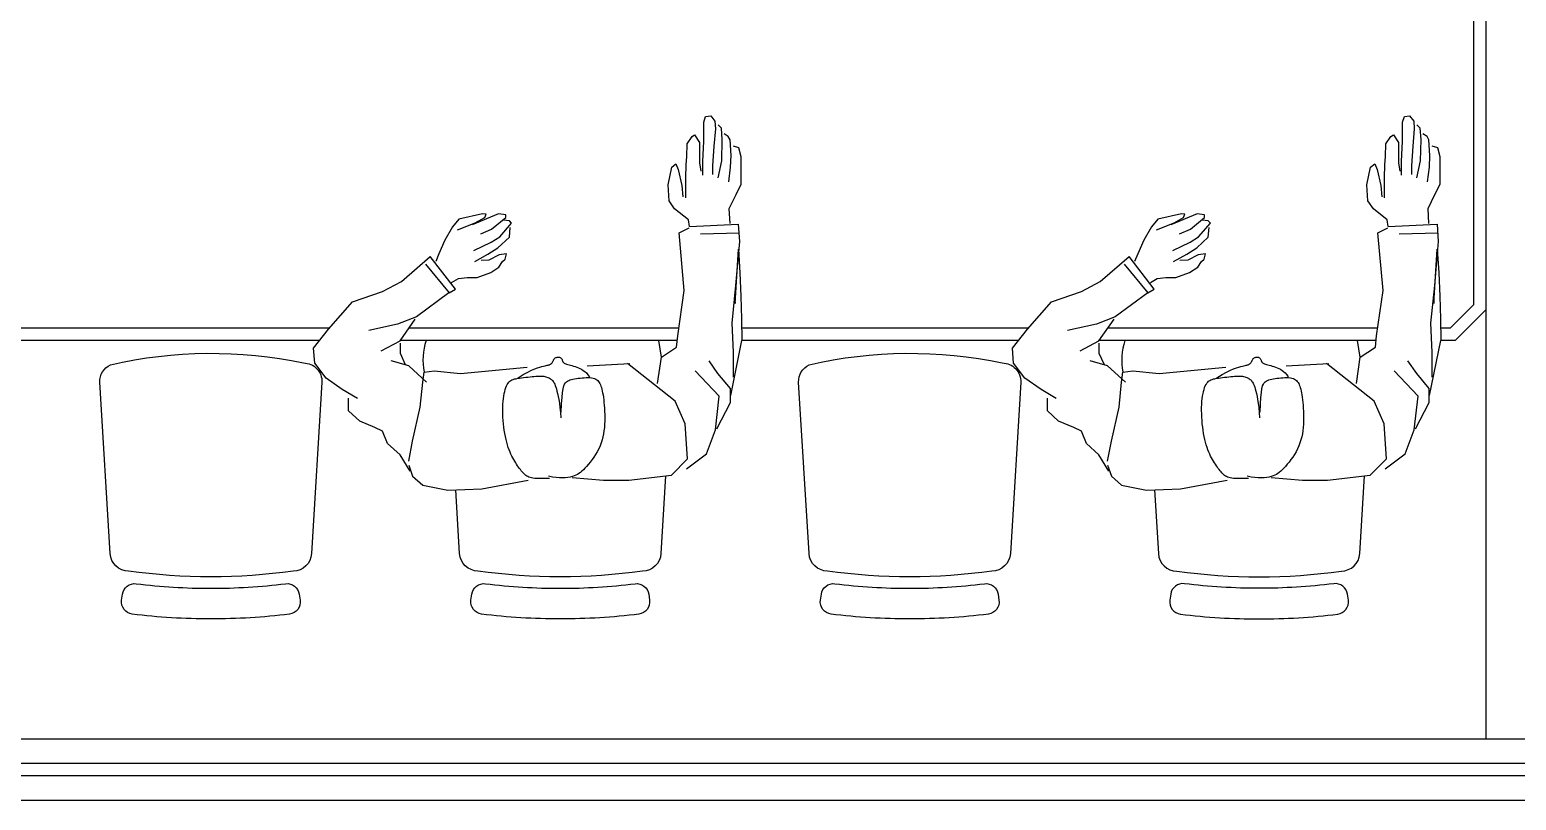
# Model space of a CAD drawing. Header units: millimetres. Extents: x 7034 to 7235, y -465 to -380.
# Drawn here: x 7179.463 to 7181.889, y -429.199 to -427.941 of the extents above; entities that cross this region are included whole.
import ezdxf

# ---------------------------------------------------------------- set-up
doc = ezdxf.new("R2010")
doc.units = ezdxf.units.MM
doc.header["$LTSCALE"] = 0.005
doc.layers.add('0-LAYOUT', color=250, linetype='Continuous', lineweight=25)
for name, color, linetype in [('ARQ-PEITORIAL', 4, 'Continuous'), ('ARQ_ESQUADRIA', 5, 'Continuous'), ('ARQ_MOBILIARIO 2', 252, 'Continuous'), ('JANELA', 10, 'Continuous')]:
    doc.layers.add(name, color=color, linetype=linetype)

msp = doc.modelspace()

# ---------------------------------------------------------------- linework, layer by layer
at = {"layer": '0-LAYOUT', "linetype": 'ByBlock'}
for points in [[(7181.2524, -427.5486), (7181.7892, -427.5486), (7181.8392, -427.5986), (7181.8392, -428.3986), (7181.7892, -428.4486), (7181.765, -428.4486)], [(7181.7061, -427.5686), (7181.7809, -427.5686), (7181.8192, -427.6069), (7181.8192, -428.3903), (7181.7809, -428.4286), (7181.7652, -428.4286)], [(7179.9524, -428.4286), (7179.3974, -428.4286)], [(7180.5225, -428.4286), (7180.082, -428.4286)], [(7181.0926, -428.4286), (7180.6252, -428.4286)], [(7181.6627, -428.4286), (7181.2221, -428.4286)], [(7179.9364, -428.4486), (7179.4088, -428.4486)], [(7180.5199, -428.4486), (7180.068, -428.4486)], [(7181.0765, -428.4486), (7180.6248, -428.4486)], [(7181.6601, -428.4486), (7181.2081, -428.4486)]]:
    msp.add_lwpolyline(points, dxfattribs=at)
for points in [[(7179.6248, -428.8246, -0.399285), (7179.5948, -428.7961), (7179.5779, -428.5167, -0.305593), (7179.5952, -428.488, -0.109362), (7179.9102, -428.4852, -0.429301), (7179.9401, -428.5167), (7179.9232, -428.7961, -0.399285), (7179.8932, -428.8246, -0.071734)], [(7180.7649, -428.8246, -0.399285), (7180.735, -428.7961), (7180.718, -428.5167, -0.305593), (7180.7353, -428.488, -0.109362), (7181.0503, -428.4852, -0.429301), (7181.0803, -428.5167), (7181.0634, -428.7961, -0.399285), (7181.0334, -428.8246, -0.071734)], [(7179.759, -428.8528, 0.030867), (7179.881, -428.8453, -0.408428), (7179.9032, -428.8623), (7179.9046, -428.8722, -0.419966), (7179.8873, -428.8949, -0.030916), (7179.759, -428.9028, -0.030916), (7179.6307, -428.8949, -0.419966), (7179.6134, -428.8722), (7179.6148, -428.8623, -0.408428), (7179.6371, -428.8453, 0.030867)], [(7180.3291, -428.8528, 0.030867), (7180.451, -428.8453, -0.408428), (7180.4733, -428.8623), (7180.4747, -428.8722, -0.419966), (7180.4574, -428.8949, -0.030916), (7180.3291, -428.9028, -0.030916), (7180.2008, -428.8949, -0.419966), (7180.1834, -428.8722), (7180.1849, -428.8623, -0.408428), (7180.2071, -428.8453, 0.030867)], [(7180.8992, -428.8528, 0.030867), (7181.0211, -428.8453, -0.408428), (7181.0434, -428.8623), (7181.0448, -428.8722, -0.419966), (7181.0275, -428.8949, -0.030916), (7180.8992, -428.9028, -0.030916), (7180.7709, -428.8949, -0.419966), (7180.7535, -428.8722), (7180.755, -428.8623, -0.408428), (7180.7772, -428.8453, 0.030867)], [(7181.4692, -428.8528, -0.030867), (7181.3473, -428.8453, 0.408428), (7181.325, -428.8623), (7181.3236, -428.8722, 0.419966), (7181.3409, -428.8949, 0.030916), (7181.4692, -428.9028, 0.030916), (7181.5975, -428.8949, 0.419966), (7181.6149, -428.8722), (7181.6134, -428.8623, 0.408428), (7181.5912, -428.8453, -0.030867)]]:
    msp.add_lwpolyline(points, format="xyb", close=True, dxfattribs=at)
for points in [[(7180.501, -428.6694), (7180.4933, -428.7961, -0.399285), (7180.4633, -428.8246, -0.071734), (7180.1948, -428.8246, -0.399285), (7180.1649, -428.7961), (7180.1586, -428.6921)], [(7181.2987, -428.6921), (7181.305, -428.7961, 0.399285), (7181.335, -428.8246, 0.071734), (7181.6035, -428.8246, 0.399285), (7181.6334, -428.7961), (7181.6411, -428.6694)]]:
    msp.add_lwpolyline(points, format="xyb", dxfattribs=at)
at = {"layer": 'ARQ-PEITORIAL'}
for p, q in [((7181.8392, -426.6986), (7181.8392, -429.0986)), ((7181.8392, -429.0986), (7181.9392, -429.0986))]:
    msp.add_line(p, q, dxfattribs=at)
at = {"layer": 'ARQ_ESQUADRIA'}
for p, q in [((7182.4892, -429.1386), (7178.0692, -429.1386)), ((7182.4892, -429.1586), (7178.0692, -429.1586))]:
    msp.add_line(p, q, dxfattribs=at)
at = {"layer": 'ARQ_MOBILIARIO 2', "linetype": 'Continuous'}
for p, q in [((7180.5632, -428.1233), (7180.5633, -428.0924)), ((7180.5633, -428.0924), (7180.5662, -428.0833)), ((7180.5662, -428.0833), (7180.5746, -428.0818)), ((7180.5746, -428.0818), (7180.5814, -428.0909)), ((7180.5814, -428.0909), (7180.5821, -428.1029)), ((7181.7034, -428.0924), (7181.7064, -428.0833)), ((7181.7034, -428.1233), (7181.7034, -428.0924)), ((7181.7064, -428.0833), (7181.7147, -428.0818)), ((7181.7147, -428.0818), (7181.7215, -428.0909)), ((7181.7215, -428.0909), (7181.7223, -428.1029)), ((7180.536, -428.1279), (7180.5443, -428.1158)), ((7180.5443, -428.1158), (7180.5481, -428.1127)), ((7180.5481, -428.1127), (7180.5564, -428.1256)), ((7180.5821, -428.1029), (7180.5798, -428.1317)), ((7180.5919, -428.1022), (7180.5866, -428.0969)), ((7180.5934, -428.1204), (7180.5919, -428.1022)), ((7180.6032, -428.1158), (7180.5965, -428.1112)), ((7180.6063, -428.1211), (7180.6032, -428.1158)), ((7181.6762, -428.1279), (7181.6844, -428.1158)), ((7181.6844, -428.1158), (7181.6883, -428.1127)), ((7181.6883, -428.1127), (7181.6966, -428.1256)), ((7181.7223, -428.1029), (7181.7199, -428.1317)), ((7181.7321, -428.1022), (7181.7268, -428.0969)), ((7181.7336, -428.1204), (7181.7321, -428.1022)), ((7181.7434, -428.1158), (7181.7366, -428.1112)), ((7181.7464, -428.1211), (7181.7434, -428.1158)), ((7180.5353, -428.1482), (7180.536, -428.1279)), ((7180.5564, -428.1256), (7180.5564, -428.1407)), ((7180.5564, -428.1407), (7180.5564, -428.1588)), ((7180.5617, -428.1566), (7180.5632, -428.1233)), ((7180.5798, -428.1317), (7180.5776, -428.1633)), ((7180.5927, -428.1551), (7180.5934, -428.1204)), ((7180.6078, -428.1468), (7180.6063, -428.1211)), ((7180.6206, -428.134), (7180.6116, -428.1317)), ((7180.6244, -428.1491), (7180.6206, -428.134)), ((7181.6754, -428.1482), (7181.6762, -428.1279)), ((7181.6966, -428.1256), (7181.6965, -428.1407)), ((7181.6965, -428.1407), (7181.6965, -428.1588)), ((7181.7018, -428.1566), (7181.7034, -428.1233)), ((7181.7199, -428.1317), (7181.7177, -428.1633)), ((7181.7328, -428.1551), (7181.7336, -428.1204)), ((7181.7479, -428.1468), (7181.7464, -428.1211)), ((7181.7608, -428.134), (7181.7517, -428.1317)), ((7181.7645, -428.1491), (7181.7608, -428.134)), ((7180.505, -428.1943), (7180.511, -428.1656)), ((7180.511, -428.1656), (7180.5178, -428.1603)), ((7180.5178, -428.1603), (7180.5216, -428.1694)), ((7180.5337, -428.183), (7180.5345, -428.1618)), ((7180.5345, -428.1618), (7180.5353, -428.1482)), ((7180.5564, -428.1588), (7180.5586, -428.1724)), ((7180.5617, -428.1785), (7180.5617, -428.1566)), ((7180.5776, -428.1633), (7180.5776, -428.1777)), ((7180.5866, -428.183), (7180.5927, -428.1551)), ((7180.604, -428.1898), (7180.607, -428.1656)), ((7180.607, -428.1656), (7180.6078, -428.1468)), ((7180.6244, -428.1936), (7180.6244, -428.1491)), ((7181.6451, -428.1943), (7181.6512, -428.1656)), ((7181.6512, -428.1656), (7181.658, -428.1603)), ((7181.658, -428.1603), (7181.6618, -428.1694)), ((7181.6739, -428.183), (7181.6746, -428.1618)), ((7181.6746, -428.1618), (7181.6754, -428.1482)), ((7181.6965, -428.1588), (7181.6988, -428.1724)), ((7181.7018, -428.1785), (7181.7018, -428.1566)), ((7181.7177, -428.1633), (7181.7177, -428.1777)), ((7181.7267, -428.183), (7181.7328, -428.1551)), ((7181.7441, -428.1898), (7181.7472, -428.1656)), ((7181.7472, -428.1656), (7181.7479, -428.1468)), ((7181.7645, -428.1936), (7181.7645, -428.1491)), ((7180.5216, -428.1694), (7180.5276, -428.1958)), ((7180.5337, -428.2155), (7180.5337, -428.183)), ((7181.6618, -428.1694), (7181.6678, -428.1958)), ((7181.6739, -428.2155), (7181.6739, -428.183)), ((7180.5065, -428.2207), (7180.505, -428.1943)), ((7180.5276, -428.1958), (7180.5291, -428.2139)), ((7180.6047, -428.2329), (7180.616, -428.2102)), ((7180.616, -428.2102), (7180.6244, -428.1936)), ((7181.6466, -428.2207), (7181.6451, -428.1943)), ((7181.6678, -428.1958), (7181.6693, -428.2139)), ((7181.7448, -428.2329), (7181.7561, -428.2102)), ((7181.7561, -428.2102), (7181.7645, -428.1936)), ((7180.5156, -428.2336), (7180.5065, -428.2207)), ((7180.5382, -428.2517), (7180.5156, -428.2336)), ((7180.6062, -428.2578), (7180.6047, -428.2329)), ((7181.6557, -428.2336), (7181.6466, -428.2207)), ((7181.6783, -428.2517), (7181.6557, -428.2336)), ((7181.7463, -428.2578), (7181.7448, -428.2329)), ((7180.1637, -428.2507), (7180.1534, -428.2633)), ((7180.1615, -428.2678), (7180.1904, -428.2567)), ((7180.2022, -428.2419), (7180.1637, -428.2507)), ((7180.2282, -428.2419), (7180.1852, -428.2597)), ((7180.1904, -428.2567), (7180.2059, -428.2478)), ((7180.2082, -428.2426), (7180.2022, -428.2419)), ((7180.2059, -428.2478), (7180.2082, -428.2426)), ((7180.2171, -428.2671), (7180.2401, -428.2478)), ((7180.2401, -428.2434), (7180.2282, -428.2419)), ((7180.2303, -428.2796), (7180.2497, -428.2568)), ((7180.246, -428.2531), (7180.2363, -428.2523)), ((7180.2401, -428.2478), (7180.2401, -428.2434)), ((7180.2497, -428.2568), (7180.246, -428.2531)), ((7180.5397, -428.2623), (7180.5382, -428.2517)), ((7180.5397, -428.2623), (7180.6194, -428.2585)), ((7180.6194, -428.2585), (7180.6214, -428.2872)), ((7181.3039, -428.2507), (7181.2935, -428.2633)), ((7181.3017, -428.2678), (7181.3305, -428.2567)), ((7181.3424, -428.2419), (7181.3039, -428.2507)), ((7181.3684, -428.2419), (7181.3253, -428.2597)), ((7181.3305, -428.2567), (7181.3461, -428.2478)), ((7181.3483, -428.2426), (7181.3424, -428.2419)), ((7181.3461, -428.2478), (7181.3483, -428.2426)), ((7181.3572, -428.2671), (7181.3802, -428.2478)), ((7181.3802, -428.2434), (7181.3684, -428.2419)), ((7181.3705, -428.2796), (7181.3898, -428.2568)), ((7181.3861, -428.2531), (7181.3764, -428.2523)), ((7181.3802, -428.2478), (7181.3802, -428.2434)), ((7181.3898, -428.2568), (7181.3861, -428.2531)), ((7181.6799, -428.2623), (7181.6783, -428.2517)), ((7181.6799, -428.2623), (7181.7595, -428.2585)), ((7181.7595, -428.2585), (7181.7616, -428.2872)), ((7180.1408, -428.2848), (7180.1311, -428.307)), ((7180.1534, -428.2633), (7180.1408, -428.2848)), ((7180.1993, -428.2745), (7180.2171, -428.2671)), ((7180.2163, -428.2878), (7180.2303, -428.2796)), ((7180.2274, -428.2975), (7180.246, -428.2797)), ((7180.246, -428.2797), (7180.2474, -428.2641)), ((7180.523, -428.2727), (7180.5392, -428.2647)), ((7180.5312, -428.367), (7180.523, -428.2727)), ((7180.5579, -428.2747), (7180.6214, -428.2727)), ((7180.6214, -428.2872), (7180.6152, -428.3588)), ((7181.2809, -428.2848), (7181.2712, -428.307)), ((7181.2935, -428.2633), (7181.2809, -428.2848)), ((7181.3394, -428.2745), (7181.3572, -428.2671)), ((7181.3565, -428.2878), (7181.3705, -428.2796)), ((7181.3675, -428.2975), (7181.3861, -428.2797)), ((7181.3861, -428.2797), (7181.3876, -428.2641)), ((7181.6631, -428.2727), (7181.6794, -428.2647)), ((7181.6714, -428.367), (7181.6631, -428.2727)), ((7181.698, -428.2747), (7181.7616, -428.2727)), ((7181.7616, -428.2872), (7181.7553, -428.3588)), ((7180.07, -428.3525), (7180.117, -428.3115)), ((7180.1581, -428.3648), (7180.117, -428.3115)), ((7180.1311, -428.307), (7180.1259, -428.3196)), ((7180.1881, -428.3019), (7180.2163, -428.2878)), ((7180.1896, -428.3196), (7180.2111, -428.3078)), ((7180.2111, -428.3078), (7180.2274, -428.2975)), ((7180.2296, -428.3086), (7180.2126, -428.3174)), ((7180.2415, -428.3071), (7180.2296, -428.3086)), ((7180.2392, -428.316), (7180.2415, -428.3071)), ((7181.2101, -428.3525), (7181.2571, -428.3115)), ((7181.2982, -428.3648), (7181.2571, -428.3115)), ((7181.2712, -428.307), (7181.2661, -428.3196)), ((7181.3283, -428.3019), (7181.3565, -428.2878)), ((7181.3298, -428.3196), (7181.3513, -428.3078)), ((7181.3513, -428.3078), (7181.3675, -428.2975)), ((7181.3698, -428.3086), (7181.3528, -428.3174)), ((7181.3816, -428.3071), (7181.3698, -428.3086)), ((7181.3794, -428.316), (7181.3816, -428.3071)), ((7180.109, -428.3237), (7180.1477, -428.3708)), ((7180.2126, -428.3174), (7180.2, -428.3182)), ((7180.2156, -428.3375), (7180.2289, -428.3286)), ((7180.2289, -428.3286), (7180.2348, -428.3197)), ((7180.2348, -428.3197), (7180.2392, -428.316)), ((7181.2492, -428.3237), (7181.2878, -428.3708)), ((7181.3528, -428.3174), (7181.3401, -428.3182)), ((7181.3557, -428.3375), (7181.369, -428.3286)), ((7181.369, -428.3286), (7181.375, -428.3197)), ((7181.375, -428.3197), (7181.3794, -428.316)), ((7180.0392, -428.3687), (7180.07, -428.3525)), ((7180.1518, -428.3537), (7180.1629, -428.3471)), ((7180.1629, -428.3471), (7180.177, -428.3456)), ((7180.177, -428.3456), (7180.1933, -428.3456)), ((7180.1933, -428.3456), (7180.2156, -428.3375)), ((7180.6152, -428.3588), (7180.6089, -428.4204)), ((7181.1793, -428.3687), (7181.2101, -428.3525)), ((7181.2919, -428.3537), (7181.3031, -428.3471)), ((7181.3031, -428.3471), (7181.3172, -428.3456)), ((7181.3172, -428.3456), (7181.3334, -428.3456)), ((7181.3334, -428.3456), (7181.3557, -428.3375)), ((7181.7553, -428.3588), (7181.7491, -428.4204)), ((7179.9901, -428.3852), (7180.0392, -428.3687)), ((7180.1475, -428.3706), (7180.0945, -428.4098)), ((7180.1477, -428.3708), (7180.1581, -428.3648)), ((7180.5208, -428.4408), (7180.5312, -428.367)), ((7181.1303, -428.3852), (7181.1793, -428.3687)), ((7181.2877, -428.3706), (7181.2346, -428.4098)), ((7181.2878, -428.3708), (7181.2982, -428.3648)), ((7181.6609, -428.4408), (7181.6714, -428.367)), ((7179.9511, -428.4302), (7179.9901, -428.3852)), ((7181.0912, -428.4302), (7181.1303, -428.3852)), ((7179.9265, -428.461), (7179.9511, -428.4302)), ((7180.0637, -428.422), (7180.0167, -428.4323)), ((7180.0945, -428.4098), (7180.0637, -428.422)), ((7180.0678, -428.4488), (7180.0924, -428.4138)), ((7180.6089, -428.4204), (7180.611, -428.4674)), ((7181.0667, -428.461), (7181.0912, -428.4302)), ((7181.2038, -428.422), (7181.1568, -428.4323)), ((7181.2346, -428.4098), (7181.2038, -428.422)), ((7181.208, -428.4488), (7181.2325, -428.4138)), ((7181.7491, -428.4204), (7181.7511, -428.4674)), ((7180.0371, -428.4651), (7180.0678, -428.4488)), ((7180.0678, -428.4528), (7180.0678, -428.4693)), ((7180.4942, -428.4756), (7180.4897, -428.4486)), ((7180.5187, -428.4593), (7180.5208, -428.4408)), ((7180.6248, -428.4485), (7180.6068, -428.5382)), ((7181.1772, -428.4651), (7181.208, -428.4488)), ((7181.208, -428.4528), (7181.208, -428.4693)), ((7181.6343, -428.4756), (7181.6298, -428.4486)), ((7181.6589, -428.4593), (7181.6609, -428.4408)), ((7181.765, -428.4485), (7181.7469, -428.5382)), ((7179.9286, -428.4855), (7179.9265, -428.461)), ((7180.0678, -428.4693), (7180.0761, -428.4876)), ((7180.3174, -428.4819), (7180.3178, -428.4811)), ((7180.3178, -428.4811), (7180.3182, -428.4803)), ((7180.3182, -428.4803), (7180.3186, -428.4796)), ((7180.3186, -428.4796), (7180.3191, -428.4788)), ((7180.3191, -428.4788), (7180.3196, -428.4781)), ((7180.3196, -428.4781), (7180.3203, -428.4775)), ((7180.3203, -428.4775), (7180.321, -428.4769)), ((7180.321, -428.4769), (7180.3219, -428.4764)), ((7180.3219, -428.4764), (7180.3228, -428.476)), ((7180.3228, -428.476), (7180.3238, -428.4757)), ((7180.3238, -428.4757), (7180.3249, -428.4756)), ((7180.3249, -428.4756), (7180.3259, -428.4755)), ((7180.3259, -428.4755), (7180.327, -428.4756)), ((7180.327, -428.4756), (7180.3279, -428.4758)), ((7180.3279, -428.4758), (7180.3288, -428.4762)), ((7180.3288, -428.4762), (7180.3296, -428.4767)), ((7180.3296, -428.4767), (7180.3303, -428.4773)), ((7180.3303, -428.4773), (7180.3309, -428.478)), ((7180.3309, -428.478), (7180.3314, -428.4788)), ((7180.3314, -428.4788), (7180.3319, -428.4797)), ((7180.3319, -428.4797), (7180.3322, -428.4805)), ((7180.3322, -428.4805), (7180.3326, -428.4814)), ((7180.3326, -428.4814), (7180.3329, -428.4821)), ((7180.4879, -428.5186), (7180.4942, -428.4756)), ((7180.4942, -428.4756), (7180.5187, -428.4593)), ((7180.611, -428.4674), (7180.6109, -428.5084)), ((7181.0687, -428.4855), (7181.0667, -428.461)), ((7181.208, -428.4693), (7181.2162, -428.4876)), ((7181.4576, -428.4819), (7181.4579, -428.4811)), ((7181.4579, -428.4811), (7181.4583, -428.4803)), ((7181.4583, -428.4803), (7181.4588, -428.4796)), ((7181.4588, -428.4796), (7181.4592, -428.4788)), ((7181.4592, -428.4788), (7181.4598, -428.4781)), ((7181.4598, -428.4781), (7181.4604, -428.4775)), ((7181.4604, -428.4775), (7181.4612, -428.4769)), ((7181.4612, -428.4769), (7181.462, -428.4764)), ((7181.462, -428.4764), (7181.463, -428.476)), ((7181.463, -428.476), (7181.464, -428.4757)), ((7181.464, -428.4757), (7181.465, -428.4756)), ((7181.465, -428.4756), (7181.4661, -428.4755)), ((7181.4661, -428.4755), (7181.4671, -428.4756)), ((7181.4671, -428.4756), (7181.4681, -428.4758)), ((7181.4681, -428.4758), (7181.469, -428.4762)), ((7181.469, -428.4762), (7181.4698, -428.4767)), ((7181.4698, -428.4767), (7181.4705, -428.4773)), ((7181.4705, -428.4773), (7181.4711, -428.478)), ((7181.4711, -428.478), (7181.4716, -428.4788)), ((7181.4716, -428.4788), (7181.472, -428.4797)), ((7181.472, -428.4797), (7181.4724, -428.4805)), ((7181.4724, -428.4805), (7181.4727, -428.4814)), ((7181.4727, -428.4814), (7181.473, -428.4821)), ((7181.6281, -428.5186), (7181.6343, -428.4756)), ((7181.6343, -428.4756), (7181.6589, -428.4593)), ((7181.7511, -428.4674), (7181.7511, -428.5084)), ((7179.9469, -428.51), (7179.9286, -428.4855)), ((7180.082, -428.4896), (7180.0533, -428.4816)), ((7180.111, -428.5164), (7180.082, -428.4896)), ((7180.1048, -428.5164), (7180.1068, -428.4999)), ((7180.1068, -428.4999), (7180.1231, -428.4979)), ((7180.1231, -428.4979), (7180.1663, -428.5022)), ((7180.1663, -428.5022), (7180.2748, -428.492)), ((7180.2602, -428.5092), (7180.2686, -428.5042)), ((7180.2686, -428.5042), (7180.2759, -428.5002)), ((7180.2759, -428.5002), (7180.2821, -428.4971)), ((7180.2821, -428.4971), (7180.2875, -428.4947)), ((7180.2875, -428.4947), (7180.292, -428.493)), ((7180.292, -428.493), (7180.2959, -428.4918)), ((7180.2959, -428.4918), (7180.2991, -428.491)), ((7180.2991, -428.491), (7180.3019, -428.4904)), ((7180.3019, -428.4904), (7180.3042, -428.4899)), ((7180.3042, -428.4899), (7180.3062, -428.4894)), ((7180.3062, -428.4894), (7180.3078, -428.489)), ((7180.3078, -428.489), (7180.3092, -428.4887)), ((7180.3092, -428.4887), (7180.3104, -428.4883)), ((7180.3104, -428.4883), (7180.3113, -428.488)), ((7180.3113, -428.488), (7180.3122, -428.4876)), ((7180.3122, -428.4876), (7180.3129, -428.4872)), ((7180.3129, -428.4872), (7180.3135, -428.4868)), ((7180.3135, -428.4868), (7180.3142, -428.4863)), ((7180.3142, -428.4863), (7180.3147, -428.4858)), ((7180.3147, -428.4858), (7180.3153, -428.4853)), ((7180.3153, -428.4853), (7180.3157, -428.4847)), ((7180.3157, -428.4847), (7180.3162, -428.484)), ((7180.3162, -428.484), (7180.3166, -428.4833)), ((7180.3166, -428.4833), (7180.317, -428.4826)), ((7180.317, -428.4826), (7180.3174, -428.4819)), ((7180.3329, -428.4821), (7180.3331, -428.4828)), ((7180.3331, -428.4828), (7180.3334, -428.4835)), ((7180.3334, -428.4835), (7180.3338, -428.484)), ((7180.3338, -428.484), (7180.3342, -428.4846)), ((7180.3342, -428.4846), (7180.3348, -428.4851)), ((7180.3348, -428.4851), (7180.3356, -428.4855)), ((7180.3356, -428.4855), (7180.3366, -428.486)), ((7180.3366, -428.486), (7180.3379, -428.4865)), ((7180.3379, -428.4865), (7180.3395, -428.487)), ((7180.3395, -428.487), (7180.3413, -428.4876)), ((7180.3413, -428.4876), (7180.3434, -428.4882)), ((7180.3434, -428.4882), (7180.3457, -428.4888)), ((7180.3457, -428.4888), (7180.3481, -428.4895)), ((7180.3481, -428.4895), (7180.3506, -428.4902)), ((7180.3506, -428.4902), (7180.3533, -428.4911)), ((7180.3533, -428.4911), (7180.3559, -428.492)), ((7180.3559, -428.492), (7180.3586, -428.493)), ((7180.3586, -428.493), (7180.3612, -428.4942)), ((7180.3612, -428.4942), (7180.3639, -428.4955)), ((7180.3639, -428.4955), (7180.3665, -428.4972)), ((7180.3665, -428.4972), (7180.3691, -428.4991)), ((7180.3691, -428.4991), (7180.3717, -428.5015)), ((7180.3717, -428.5015), (7180.3742, -428.5043)), ((7180.3732, -428.4898), (7180.4427, -428.4858)), ((7180.3742, -428.5043), (7180.3767, -428.5076)), ((7180.5166, -428.5474), (7180.4389, -428.4858)), ((7180.5885, -428.5392), (7180.5494, -428.4981)), ((7180.5864, -428.5024), (7180.5719, -428.4819)), ((7180.6068, -428.527), (7180.5864, -428.5024)), ((7181.087, -428.51), (7181.0687, -428.4855)), ((7181.2221, -428.4896), (7181.1934, -428.4816)), ((7181.2511, -428.5164), (7181.2221, -428.4896)), ((7181.2449, -428.5164), (7181.247, -428.4999)), ((7181.247, -428.4999), (7181.2632, -428.4979)), ((7181.2632, -428.4979), (7181.3064, -428.5022)), ((7181.3064, -428.5022), (7181.4149, -428.492)), ((7181.4004, -428.5092), (7181.4087, -428.5042)), ((7181.4087, -428.5042), (7181.416, -428.5002)), ((7181.416, -428.5002), (7181.4223, -428.4971)), ((7181.4223, -428.4971), (7181.4276, -428.4947)), ((7181.4276, -428.4947), (7181.4322, -428.493)), ((7181.4322, -428.493), (7181.436, -428.4918)), ((7181.436, -428.4918), (7181.4393, -428.491)), ((7181.4393, -428.491), (7181.442, -428.4904)), ((7181.442, -428.4904), (7181.4444, -428.4899)), ((7181.4444, -428.4899), (7181.4463, -428.4894)), ((7181.4463, -428.4894), (7181.448, -428.489)), ((7181.448, -428.489), (7181.4494, -428.4887)), ((7181.4494, -428.4887), (7181.4505, -428.4883)), ((7181.4505, -428.4883), (7181.4515, -428.488)), ((7181.4515, -428.488), (7181.4523, -428.4876)), ((7181.4523, -428.4876), (7181.453, -428.4872)), ((7181.453, -428.4872), (7181.4537, -428.4868)), ((7181.4537, -428.4868), (7181.4543, -428.4863)), ((7181.4543, -428.4863), (7181.4549, -428.4858)), ((7181.4549, -428.4858), (7181.4554, -428.4853)), ((7181.4554, -428.4853), (7181.4559, -428.4847)), ((7181.4559, -428.4847), (7181.4564, -428.484)), ((7181.4564, -428.484), (7181.4568, -428.4833)), ((7181.4568, -428.4833), (7181.4572, -428.4826)), ((7181.4572, -428.4826), (7181.4576, -428.4819)), ((7181.473, -428.4821), (7181.4733, -428.4828)), ((7181.4733, -428.4828), (7181.4736, -428.4835)), ((7181.4736, -428.4835), (7181.4739, -428.484)), ((7181.4739, -428.484), (7181.4744, -428.4846)), ((7181.4744, -428.4846), (7181.475, -428.4851)), ((7181.475, -428.4851), (7181.4757, -428.4855)), ((7181.4757, -428.4855), (7181.4768, -428.486)), ((7181.4768, -428.486), (7181.478, -428.4865)), ((7181.478, -428.4865), (7181.4796, -428.487)), ((7181.4796, -428.487), (7181.4815, -428.4876)), ((7181.4815, -428.4876), (7181.4835, -428.4882)), ((7181.4835, -428.4882), (7181.4858, -428.4888)), ((7181.4858, -428.4888), (7181.4882, -428.4895)), ((7181.4882, -428.4895), (7181.4908, -428.4902)), ((7181.4908, -428.4902), (7181.4934, -428.4911)), ((7181.4934, -428.4911), (7181.4961, -428.492)), ((7181.4961, -428.492), (7181.4987, -428.493)), ((7181.4987, -428.493), (7181.5014, -428.4942)), ((7181.5014, -428.4942), (7181.504, -428.4955)), ((7181.504, -428.4955), (7181.5067, -428.4972)), ((7181.5067, -428.4972), (7181.5093, -428.4991)), ((7181.5093, -428.4991), (7181.5118, -428.5015)), ((7181.5118, -428.5015), (7181.5143, -428.5043)), ((7181.5134, -428.4898), (7181.5828, -428.4858)), ((7181.5143, -428.5043), (7181.5168, -428.5076)), ((7181.6567, -428.5474), (7181.579, -428.4858)), ((7181.7286, -428.5392), (7181.6896, -428.4981)), ((7181.7266, -428.5024), (7181.7121, -428.4819)), ((7181.7469, -428.527), (7181.7266, -428.5024)), ((7179.9734, -428.5286), (7179.9469, -428.51)), ((7179.998, -428.5429), (7179.9734, -428.5286)), ((7180.1006, -428.5574), (7180.1048, -428.5164)), ((7180.2384, -428.5315), (7180.2393, -428.5282)), ((7180.2393, -428.5282), (7180.2403, -428.5252)), ((7180.2403, -428.5252), (7180.2414, -428.5225)), ((7180.2414, -428.5225), (7180.2426, -428.5202)), ((7180.2426, -428.5202), (7180.2439, -428.5181)), ((7180.2439, -428.5181), (7180.2453, -428.5164)), ((7180.2453, -428.5164), (7180.2468, -428.515)), ((7180.2468, -428.515), (7180.2484, -428.5138)), ((7180.2484, -428.5138), (7180.2502, -428.5128)), ((7180.2502, -428.5128), (7180.2522, -428.512)), ((7180.2522, -428.512), (7180.2544, -428.5113)), ((7180.2544, -428.5113), (7180.2569, -428.5108)), ((7180.2569, -428.5108), (7180.2596, -428.5102)), ((7180.2596, -428.5102), (7180.2626, -428.5097)), ((7180.2626, -428.5097), (7180.2658, -428.5093)), ((7180.2658, -428.5093), (7180.2692, -428.5089)), ((7180.2692, -428.5089), (7180.2727, -428.5084)), ((7180.2727, -428.5084), (7180.2762, -428.5081)), ((7180.2762, -428.5081), (7180.2797, -428.5077)), ((7180.2797, -428.5077), (7180.283, -428.5074)), ((7180.283, -428.5074), (7180.2861, -428.5072)), ((7180.2861, -428.5072), (7180.289, -428.5069)), ((7180.289, -428.5069), (7180.2916, -428.5068)), ((7180.2916, -428.5068), (7180.294, -428.5066)), ((7180.294, -428.5066), (7180.2963, -428.5066)), ((7180.2963, -428.5066), (7180.2983, -428.5066)), ((7180.2983, -428.5066), (7180.3003, -428.5067)), ((7180.3003, -428.5067), (7180.3021, -428.5069)), ((7180.3021, -428.5069), (7180.3039, -428.5072)), ((7180.3039, -428.5072), (7180.3056, -428.5076)), ((7180.3056, -428.5076), (7180.3072, -428.5081)), ((7180.3072, -428.5081), (7180.3088, -428.5087)), ((7180.3088, -428.5087), (7180.3103, -428.5094)), ((7180.3103, -428.5094), (7180.3117, -428.5101)), ((7180.3117, -428.5101), (7180.3131, -428.511)), ((7180.3131, -428.511), (7180.3143, -428.5119)), ((7180.3143, -428.5119), (7180.3155, -428.5129)), ((7180.3155, -428.5129), (7180.3165, -428.514)), ((7180.3165, -428.514), (7180.3175, -428.5152)), ((7180.3175, -428.5152), (7180.3184, -428.5165)), ((7180.3184, -428.5165), (7180.3193, -428.5181)), ((7180.3193, -428.5181), (7180.3201, -428.52)), ((7180.3201, -428.52), (7180.3209, -428.5221)), ((7180.3209, -428.5221), (7180.3218, -428.5246)), ((7180.3218, -428.5246), (7180.3227, -428.5276)), ((7180.3227, -428.5276), (7180.3237, -428.531)), ((7180.3328, -428.5333), (7180.3337, -428.5271)), ((7180.3337, -428.5271), (7180.3348, -428.5227)), ((7180.3348, -428.5227), (7180.336, -428.5196)), ((7180.336, -428.5196), (7180.3374, -428.5174)), ((7180.3374, -428.5174), (7180.339, -428.5159)), ((7180.339, -428.5159), (7180.3408, -428.5146)), ((7180.3408, -428.5146), (7180.3428, -428.5136)), ((7180.3428, -428.5136), (7180.3449, -428.5127)), ((7180.3449, -428.5127), (7180.3472, -428.512)), ((7180.3472, -428.512), (7180.3498, -428.5114)), ((7180.3498, -428.5114), (7180.3524, -428.5109)), ((7180.3524, -428.5109), (7180.3553, -428.5105)), ((7180.3553, -428.5105), (7180.3582, -428.5102)), ((7180.3582, -428.5102), (7180.3614, -428.5098)), ((7180.3614, -428.5098), (7180.3646, -428.5095)), ((7180.3646, -428.5095), (7180.3679, -428.5093)), ((7180.3679, -428.5093), (7180.3711, -428.5091)), ((7180.3711, -428.5091), (7180.3743, -428.5091)), ((7180.3743, -428.5091), (7180.3773, -428.5091)), ((7180.3773, -428.5091), (7180.3801, -428.5094)), ((7180.3801, -428.5094), (7180.3827, -428.5098)), ((7180.3827, -428.5098), (7180.3849, -428.5105)), ((7180.3849, -428.5105), (7180.3869, -428.5114)), ((7180.3869, -428.5114), (7180.3886, -428.5124)), ((7180.3886, -428.5124), (7180.3902, -428.5137)), ((7180.3902, -428.5137), (7180.3915, -428.5152)), ((7180.3915, -428.5152), (7180.3926, -428.5169)), ((7180.3926, -428.5169), (7180.3937, -428.5187)), ((7180.3937, -428.5187), (7180.3946, -428.5207)), ((7180.3946, -428.5207), (7180.3954, -428.523)), ((7180.3954, -428.523), (7180.3962, -428.5254)), ((7180.3962, -428.5254), (7180.3969, -428.528)), ((7180.3969, -428.528), (7180.3976, -428.5309)), ((7180.6068, -428.5495), (7180.6068, -428.527)), ((7181.1136, -428.5286), (7181.087, -428.51)), ((7181.1381, -428.5429), (7181.1136, -428.5286)), ((7181.2407, -428.5574), (7181.2449, -428.5164)), ((7181.3785, -428.5315), (7181.3794, -428.5282)), ((7181.3794, -428.5282), (7181.3804, -428.5252)), ((7181.3804, -428.5252), (7181.3815, -428.5225)), ((7181.3815, -428.5225), (7181.3827, -428.5202)), ((7181.3827, -428.5202), (7181.384, -428.5181)), ((7181.384, -428.5181), (7181.3854, -428.5164)), ((7181.3854, -428.5164), (7181.3869, -428.515)), ((7181.3869, -428.515), (7181.3886, -428.5138)), ((7181.3886, -428.5138), (7181.3904, -428.5128)), ((7181.3904, -428.5128), (7181.3924, -428.512)), ((7181.3924, -428.512), (7181.3946, -428.5113)), ((7181.3946, -428.5113), (7181.397, -428.5108)), ((7181.397, -428.5108), (7181.3998, -428.5102)), ((7181.3998, -428.5102), (7181.4028, -428.5097)), ((7181.4028, -428.5097), (7181.406, -428.5093)), ((7181.406, -428.5093), (7181.4094, -428.5089)), ((7181.4094, -428.5089), (7181.4129, -428.5084)), ((7181.4129, -428.5084), (7181.4164, -428.5081)), ((7181.4164, -428.5081), (7181.4198, -428.5077)), ((7181.4198, -428.5077), (7181.4231, -428.5074)), ((7181.4231, -428.5074), (7181.4262, -428.5072)), ((7181.4262, -428.5072), (7181.4291, -428.5069)), ((7181.4291, -428.5069), (7181.4318, -428.5068)), ((7181.4318, -428.5068), (7181.4342, -428.5066)), ((7181.4342, -428.5066), (7181.4364, -428.5066)), ((7181.4364, -428.5066), (7181.4385, -428.5066)), ((7181.4385, -428.5066), (7181.4404, -428.5067)), ((7181.4404, -428.5067), (7181.4423, -428.5069)), ((7181.4423, -428.5069), (7181.444, -428.5072)), ((7181.444, -428.5072), (7181.4457, -428.5076)), ((7181.4457, -428.5076), (7181.4474, -428.5081)), ((7181.4474, -428.5081), (7181.449, -428.5087)), ((7181.449, -428.5087), (7181.4505, -428.5094)), ((7181.4505, -428.5094), (7181.4519, -428.5101)), ((7181.4519, -428.5101), (7181.4532, -428.511)), ((7181.4532, -428.511), (7181.4545, -428.5119)), ((7181.4545, -428.5119), (7181.4556, -428.5129)), ((7181.4556, -428.5129), (7181.4567, -428.514)), ((7181.4567, -428.514), (7181.4576, -428.5152)), ((7181.4576, -428.5152), (7181.4585, -428.5165)), ((7181.4585, -428.5165), (7181.4594, -428.5181)), ((7181.4594, -428.5181), (7181.4603, -428.52)), ((7181.4603, -428.52), (7181.4611, -428.5221)), ((7181.4611, -428.5221), (7181.462, -428.5246)), ((7181.462, -428.5246), (7181.4629, -428.5276)), ((7181.4629, -428.5276), (7181.4638, -428.531)), ((7181.4729, -428.5333), (7181.4738, -428.5271)), ((7181.4738, -428.5271), (7181.4749, -428.5227)), ((7181.4749, -428.5227), (7181.4762, -428.5196)), ((7181.4762, -428.5196), (7181.4776, -428.5174)), ((7181.4776, -428.5174), (7181.4792, -428.5159)), ((7181.4792, -428.5159), (7181.4809, -428.5146)), ((7181.4809, -428.5146), (7181.4829, -428.5136)), ((7181.4829, -428.5136), (7181.4851, -428.5127)), ((7181.4851, -428.5127), (7181.4874, -428.512)), ((7181.4874, -428.512), (7181.4899, -428.5114)), ((7181.4899, -428.5114), (7181.4926, -428.5109)), ((7181.4926, -428.5109), (7181.4954, -428.5105)), ((7181.4954, -428.5105), (7181.4984, -428.5102)), ((7181.4984, -428.5102), (7181.5015, -428.5098)), ((7181.5015, -428.5098), (7181.5048, -428.5095)), ((7181.5048, -428.5095), (7181.508, -428.5093)), ((7181.508, -428.5093), (7181.5113, -428.5091)), ((7181.5113, -428.5091), (7181.5144, -428.5091)), ((7181.5144, -428.5091), (7181.5174, -428.5091)), ((7181.5174, -428.5091), (7181.5203, -428.5094)), ((7181.5203, -428.5094), (7181.5228, -428.5098)), ((7181.5228, -428.5098), (7181.5251, -428.5105)), ((7181.5251, -428.5105), (7181.5271, -428.5114)), ((7181.5271, -428.5114), (7181.5288, -428.5124)), ((7181.5288, -428.5124), (7181.5303, -428.5137)), ((7181.5303, -428.5137), (7181.5316, -428.5152)), ((7181.5316, -428.5152), (7181.5328, -428.5169)), ((7181.5328, -428.5169), (7181.5338, -428.5187)), ((7181.5338, -428.5187), (7181.5347, -428.5207)), ((7181.5347, -428.5207), (7181.5356, -428.523)), ((7181.5356, -428.523), (7181.5364, -428.5254)), ((7181.5364, -428.5254), (7181.5371, -428.528)), ((7181.5371, -428.528), (7181.5378, -428.5309)), ((7181.7469, -428.5495), (7181.7469, -428.527)), ((7179.9838, -428.5634), (7179.9838, -428.5428)), ((7180.2354, -428.5577), (7180.2356, -428.5526)), ((7180.2356, -428.5526), (7180.2359, -428.5478)), ((7180.2359, -428.5478), (7180.2363, -428.5433)), ((7180.2363, -428.5433), (7180.2369, -428.5391)), ((7180.2369, -428.5391), (7180.2376, -428.5351)), ((7180.2376, -428.5351), (7180.2384, -428.5315)), ((7180.3237, -428.531), (7180.3246, -428.535)), ((7180.3246, -428.535), (7180.3256, -428.5396)), ((7180.3256, -428.5396), (7180.3266, -428.5449)), ((7180.3266, -428.5449), (7180.3276, -428.551)), ((7180.3276, -428.551), (7180.3285, -428.558)), ((7180.3307, -428.5653), (7180.3313, -428.552)), ((7180.3313, -428.552), (7180.3319, -428.5414)), ((7180.3319, -428.5414), (7180.3328, -428.5333)), ((7180.3976, -428.5309), (7180.3982, -428.534)), ((7180.3982, -428.534), (7180.3988, -428.5374)), ((7180.3988, -428.5374), (7180.3994, -428.5412)), ((7180.3994, -428.5412), (7180.3999, -428.5452)), ((7180.3999, -428.5452), (7180.4003, -428.5495)), ((7180.4003, -428.5495), (7180.4008, -428.5542)), ((7180.4008, -428.5542), (7180.4011, -428.5591)), ((7180.5331, -428.5842), (7180.5166, -428.5474)), ((7180.5822, -428.5945), (7180.5885, -428.5392)), ((7180.5843, -428.5925), (7180.6068, -428.5495)), ((7181.1239, -428.5634), (7181.124, -428.5428)), ((7181.3755, -428.5577), (7181.3757, -428.5526)), ((7181.3757, -428.5526), (7181.376, -428.5478)), ((7181.376, -428.5478), (7181.3765, -428.5433)), ((7181.3765, -428.5433), (7181.377, -428.5391)), ((7181.377, -428.5391), (7181.3777, -428.5351)), ((7181.3777, -428.5351), (7181.3785, -428.5315)), ((7181.4638, -428.531), (7181.4648, -428.535)), ((7181.4648, -428.535), (7181.4658, -428.5396)), ((7181.4658, -428.5396), (7181.4668, -428.5449)), ((7181.4668, -428.5449), (7181.4677, -428.551)), ((7181.4677, -428.551), (7181.4686, -428.558)), ((7181.4708, -428.5653), (7181.4714, -428.552)), ((7181.4714, -428.552), (7181.4721, -428.5414)), ((7181.4721, -428.5414), (7181.4729, -428.5333)), ((7181.5378, -428.5309), (7181.5384, -428.534)), ((7181.5384, -428.534), (7181.539, -428.5374)), ((7181.539, -428.5374), (7181.5395, -428.5412)), ((7181.5395, -428.5412), (7181.54, -428.5452)), ((7181.54, -428.5452), (7181.5405, -428.5495)), ((7181.5405, -428.5495), (7181.5409, -428.5542)), ((7181.5409, -428.5542), (7181.5413, -428.5591)), ((7181.6733, -428.5842), (7181.6567, -428.5474)), ((7181.7224, -428.5945), (7181.7286, -428.5392)), ((7181.7244, -428.5925), (7181.7469, -428.5495)), ((7180.0021, -428.5799), (7179.9838, -428.5634)), ((7180.0881, -428.6127), (7180.1006, -428.5574)), ((7180.2353, -428.5628), (7180.2354, -428.5577)), ((7180.2354, -428.5682), (7180.2353, -428.5628)), ((7180.2356, -428.5736), (7180.2354, -428.5682)), ((7180.2359, -428.579), (7180.2356, -428.5736)), ((7180.3285, -428.558), (7180.3293, -428.5659)), ((7180.3293, -428.5659), (7180.33, -428.5748)), ((7180.4011, -428.5591), (7180.4014, -428.5641)), ((7180.4014, -428.5641), (7180.4016, -428.5693)), ((7180.4016, -428.5693), (7180.4017, -428.5746)), ((7180.4017, -428.5746), (7180.4016, -428.5799)), ((7181.1422, -428.5799), (7181.1239, -428.5634)), ((7181.2283, -428.6127), (7181.2407, -428.5574)), ((7181.3755, -428.5628), (7181.3755, -428.5577)), ((7181.3756, -428.5682), (7181.3755, -428.5628)), ((7181.3758, -428.5736), (7181.3756, -428.5682)), ((7181.3761, -428.579), (7181.3758, -428.5736)), ((7181.4686, -428.558), (7181.4694, -428.5659)), ((7181.4694, -428.5659), (7181.4701, -428.5748)), ((7181.5413, -428.5591), (7181.5416, -428.5641)), ((7181.5416, -428.5641), (7181.5418, -428.5693)), ((7181.5418, -428.5693), (7181.5418, -428.5746)), ((7181.5418, -428.5746), (7181.5418, -428.5799)), ((7180.0266, -428.5902), (7180.0021, -428.5799)), ((7180.0391, -428.5962), (7180.0266, -428.5902)), ((7180.0473, -428.6167), (7180.0391, -428.5962)), ((7180.2364, -428.5844), (7180.2359, -428.579)), ((7180.237, -428.5897), (7180.2364, -428.5844)), ((7180.2377, -428.595), (7180.237, -428.5897)), ((7180.2386, -428.6001), (7180.2377, -428.595)), ((7180.2395, -428.6051), (7180.2386, -428.6001)), ((7180.3996, -428.6008), (7180.3986, -428.6058)), ((7180.4004, -428.5957), (7180.3996, -428.6008)), ((7180.401, -428.5905), (7180.4004, -428.5957)), ((7180.4014, -428.5852), (7180.401, -428.5905)), ((7180.4016, -428.5799), (7180.4014, -428.5852)), ((7180.5369, -428.6418), (7180.5331, -428.5842)), ((7180.5677, -428.6335), (7180.5822, -428.5945)), ((7181.1668, -428.5902), (7181.1422, -428.5799)), ((7181.1792, -428.5962), (7181.1668, -428.5902)), ((7181.1875, -428.6167), (7181.1792, -428.5962)), ((7181.3766, -428.5844), (7181.3761, -428.579)), ((7181.3772, -428.5897), (7181.3766, -428.5844)), ((7181.3779, -428.595), (7181.3772, -428.5897)), ((7181.3787, -428.6001), (7181.3779, -428.595)), ((7181.3797, -428.6051), (7181.3787, -428.6001)), ((7181.5398, -428.6008), (7181.5387, -428.6058)), ((7181.5406, -428.5957), (7181.5398, -428.6008)), ((7181.5411, -428.5905), (7181.5406, -428.5957)), ((7181.5415, -428.5852), (7181.5411, -428.5905)), ((7181.5418, -428.5799), (7181.5415, -428.5852)), ((7181.6771, -428.6418), (7181.6733, -428.5842)), ((7181.7078, -428.6335), (7181.7224, -428.5945)), ((7180.0677, -428.6352), (7180.0473, -428.6167)), ((7180.0819, -428.6455), (7180.0881, -428.6127)), ((7180.2406, -428.6099), (7180.2395, -428.6051)), ((7180.2417, -428.6145), (7180.2406, -428.6099)), ((7180.243, -428.6189), (7180.2417, -428.6145)), ((7180.2443, -428.6231), (7180.243, -428.6189)), ((7180.2456, -428.627), (7180.2443, -428.6231)), ((7180.2471, -428.6306), (7180.2456, -428.627)), ((7180.3919, -428.6253), (7180.3894, -428.6299)), ((7180.394, -428.6205), (7180.3919, -428.6253)), ((7180.3958, -428.6157), (7180.394, -428.6205)), ((7180.3973, -428.6108), (7180.3958, -428.6157)), ((7180.3986, -428.6058), (7180.3973, -428.6108)), ((7181.2079, -428.6352), (7181.1875, -428.6167)), ((7181.222, -428.6455), (7181.2283, -428.6127)), ((7181.3807, -428.6099), (7181.3797, -428.6051)), ((7181.3819, -428.6145), (7181.3807, -428.6099)), ((7181.3831, -428.6189), (7181.3819, -428.6145)), ((7181.3844, -428.6231), (7181.3831, -428.6189)), ((7181.3858, -428.627), (7181.3844, -428.6231)), ((7181.3872, -428.6306), (7181.3858, -428.627)), ((7181.532, -428.6253), (7181.5296, -428.6299)), ((7181.5341, -428.6205), (7181.532, -428.6253)), ((7181.5359, -428.6157), (7181.5341, -428.6205)), ((7181.5375, -428.6108), (7181.5359, -428.6157)), ((7181.5387, -428.6058), (7181.5375, -428.6108)), ((7180.0839, -428.6618), (7180.0677, -428.6352)), ((7180.2485, -428.6339), (7180.2471, -428.6306)), ((7180.25, -428.6371), (7180.2485, -428.6339)), ((7180.2516, -428.6401), (7180.25, -428.6371)), ((7180.2531, -428.6429), (7180.2516, -428.6401)), ((7180.2547, -428.6455), (7180.2531, -428.6429)), ((7180.2563, -428.648), (7180.2547, -428.6455)), ((7180.2579, -428.6505), (7180.2563, -428.648)), ((7180.2594, -428.6528), (7180.2579, -428.6505)), ((7180.3749, -428.6505), (7180.372, -428.6539)), ((7180.3779, -428.6469), (7180.3749, -428.6505)), ((7180.381, -428.6429), (7180.3779, -428.6469)), ((7180.3839, -428.6388), (7180.381, -428.6429)), ((7180.3868, -428.6344), (7180.3839, -428.6388)), ((7180.3894, -428.6299), (7180.3868, -428.6344)), ((7180.5103, -428.6683), (7180.5369, -428.6418)), ((7180.5348, -428.658), (7180.5677, -428.6335)), ((7181.2241, -428.6618), (7181.2079, -428.6352)), ((7181.3887, -428.6339), (7181.3872, -428.6306)), ((7181.3902, -428.6371), (7181.3887, -428.6339)), ((7181.3917, -428.6401), (7181.3902, -428.6371)), ((7181.3933, -428.6429), (7181.3917, -428.6401)), ((7181.3949, -428.6455), (7181.3933, -428.6429)), ((7181.3964, -428.648), (7181.3949, -428.6455)), ((7181.398, -428.6505), (7181.3964, -428.648)), ((7181.3996, -428.6528), (7181.398, -428.6505)), ((7181.5151, -428.6505), (7181.5122, -428.6539)), ((7181.5181, -428.6469), (7181.5151, -428.6505)), ((7181.5211, -428.6429), (7181.5181, -428.6469)), ((7181.5241, -428.6388), (7181.5211, -428.6429)), ((7181.5269, -428.6344), (7181.5241, -428.6388)), ((7181.5296, -428.6299), (7181.5269, -428.6344)), ((7181.6504, -428.6683), (7181.6771, -428.6418)), ((7181.675, -428.658), (7181.7078, -428.6335)), ((7180.0819, -428.6518), (7180.0881, -428.67)), ((7180.0881, -428.67), (7180.1047, -428.6846)), ((7180.261, -428.655), (7180.2594, -428.6528)), ((7180.2625, -428.6571), (7180.261, -428.655)), ((7180.264, -428.6591), (7180.2625, -428.6571)), ((7180.2655, -428.6609), (7180.264, -428.6591)), ((7180.267, -428.6627), (7180.2655, -428.6609)), ((7180.2684, -428.6643), (7180.267, -428.6627)), ((7180.2699, -428.6659), (7180.2684, -428.6643)), ((7180.2713, -428.6673), (7180.2699, -428.6659)), ((7180.2727, -428.6685), (7180.2713, -428.6673)), ((7180.2743, -428.6697), (7180.2727, -428.6685)), ((7180.2759, -428.6706), (7180.2743, -428.6697)), ((7180.2777, -428.6715), (7180.2759, -428.6706)), ((7180.2798, -428.6722), (7180.2777, -428.6715)), ((7180.282, -428.6728), (7180.2798, -428.6722)), ((7180.2845, -428.6732), (7180.282, -428.6728)), ((7180.2873, -428.6734), (7180.2845, -428.6732)), ((7180.2904, -428.6736), (7180.2873, -428.6734)), ((7180.2939, -428.6737), (7180.2904, -428.6736)), ((7180.2977, -428.6737), (7180.2939, -428.6737)), ((7180.3019, -428.6737), (7180.2977, -428.6737)), ((7180.3065, -428.6737), (7180.3019, -428.6737)), ((7180.3116, -428.6737), (7180.3065, -428.6737)), ((7180.3163, -428.6712), (7180.3099, -428.6697)), ((7180.3222, -428.6721), (7180.3163, -428.6712)), ((7180.3277, -428.6726), (7180.3222, -428.6721)), ((7180.3327, -428.6727), (7180.3277, -428.6726)), ((7180.3373, -428.6725), (7180.3327, -428.6727)), ((7180.3415, -428.6719), (7180.3373, -428.6725)), ((7180.3454, -428.6712), (7180.3415, -428.6719)), ((7180.3488, -428.6703), (7180.3454, -428.6712)), ((7180.3486, -428.6722), (7180.3997, -428.6765)), ((7180.3519, -428.6693), (7180.3488, -428.6703)), ((7180.3547, -428.6682), (7180.3519, -428.6693)), ((7180.3572, -428.6669), (7180.3547, -428.6682)), ((7180.3596, -428.6654), (7180.3572, -428.6669)), ((7180.362, -428.6637), (7180.3596, -428.6654)), ((7180.3643, -428.6618), (7180.362, -428.6637)), ((7180.3667, -428.6595), (7180.3643, -428.6618)), ((7180.3693, -428.6569), (7180.3667, -428.6595)), ((7180.372, -428.6539), (7180.3693, -428.6569)), ((7180.4408, -428.6765), (7180.5103, -428.6683)), ((7181.222, -428.6518), (7181.2282, -428.67)), ((7181.2282, -428.67), (7181.2448, -428.6846)), ((7181.4011, -428.655), (7181.3996, -428.6528)), ((7181.4027, -428.6571), (7181.4011, -428.655)), ((7181.4042, -428.6591), (7181.4027, -428.6571)), ((7181.4057, -428.6609), (7181.4042, -428.6591)), ((7181.4071, -428.6627), (7181.4057, -428.6609)), ((7181.4086, -428.6643), (7181.4071, -428.6627)), ((7181.41, -428.6659), (7181.4086, -428.6643)), ((7181.4114, -428.6673), (7181.41, -428.6659)), ((7181.4129, -428.6685), (7181.4114, -428.6673)), ((7181.4144, -428.6697), (7181.4129, -428.6685)), ((7181.4161, -428.6706), (7181.4144, -428.6697)), ((7181.4179, -428.6715), (7181.4161, -428.6706)), ((7181.4199, -428.6722), (7181.4179, -428.6715)), ((7181.4221, -428.6728), (7181.4199, -428.6722)), ((7181.4246, -428.6732), (7181.4221, -428.6728)), ((7181.4274, -428.6734), (7181.4246, -428.6732)), ((7181.4306, -428.6736), (7181.4274, -428.6734)), ((7181.434, -428.6737), (7181.4306, -428.6736)), ((7181.4378, -428.6737), (7181.434, -428.6737)), ((7181.4421, -428.6737), (7181.4378, -428.6737)), ((7181.4467, -428.6737), (7181.4421, -428.6737)), ((7181.4518, -428.6737), (7181.4467, -428.6737)), ((7181.4564, -428.6712), (7181.45, -428.6697)), ((7181.4623, -428.6721), (7181.4564, -428.6712)), ((7181.4678, -428.6726), (7181.4623, -428.6721)), ((7181.4729, -428.6727), (7181.4678, -428.6726)), ((7181.4775, -428.6725), (7181.4729, -428.6727)), ((7181.4817, -428.6719), (7181.4775, -428.6725)), ((7181.4855, -428.6712), (7181.4817, -428.6719)), ((7181.4889, -428.6703), (7181.4855, -428.6712)), ((7181.4887, -428.6722), (7181.5399, -428.6765)), ((7181.492, -428.6693), (7181.4889, -428.6703)), ((7181.4948, -428.6682), (7181.492, -428.6693)), ((7181.4974, -428.6669), (7181.4948, -428.6682)), ((7181.4998, -428.6654), (7181.4974, -428.6669)), ((7181.5021, -428.6637), (7181.4998, -428.6654)), ((7181.5045, -428.6618), (7181.5021, -428.6637)), ((7181.5069, -428.6595), (7181.5045, -428.6618)), ((7181.5094, -428.6569), (7181.5069, -428.6595)), ((7181.5122, -428.6539), (7181.5094, -428.6569)), ((7181.581, -428.6765), (7181.6504, -428.6683)), ((7180.1047, -428.6846), (7180.1454, -428.6926)), ((7180.1454, -428.6926), (7180.201, -428.6906)), ((7180.201, -428.6906), (7180.2767, -428.6764)), ((7180.3997, -428.6765), (7180.4408, -428.6765)), ((7181.2448, -428.6846), (7181.2856, -428.6926)), ((7181.2856, -428.6926), (7181.3412, -428.6906)), ((7181.3412, -428.6906), (7181.4169, -428.6764)), ((7181.5399, -428.6765), (7181.581, -428.6765))]:
    msp.add_line(p, q, dxfattribs=at)
for points in [[(7180.6134, -428.3761), (7180.6143, -428.3881), (7180.6198, -428.2996), (7180.6198, -428.2996), (7180.6221, -428.3382), (7180.6238, -428.3761), (7180.625, -428.4131), (7180.6254, -428.4486)], [(7181.7536, -428.3761), (7181.7545, -428.3881), (7181.76, -428.2996), (7181.76, -428.2996), (7181.7622, -428.3382), (7181.764, -428.3761), (7181.7651, -428.4131), (7181.7656, -428.4486)]]:
    msp.add_lwpolyline(points, dxfattribs=at)
for centre in [(7180.2099, -428.4806), (7181.35, -428.4806)]:
    msp.add_arc(centre, 0.1048, 162.2191, 190.5893, dxfattribs=at)
at = {"layer": 'JANELA'}
for p, q in [((7178.0692, -429.0986), (7181.8392, -429.0986)), ((7178.0692, -429.1986), (7182.4892, -429.1986))]:
    msp.add_line(p, q, dxfattribs=at)

doc.saveas('drawing.dxf')
